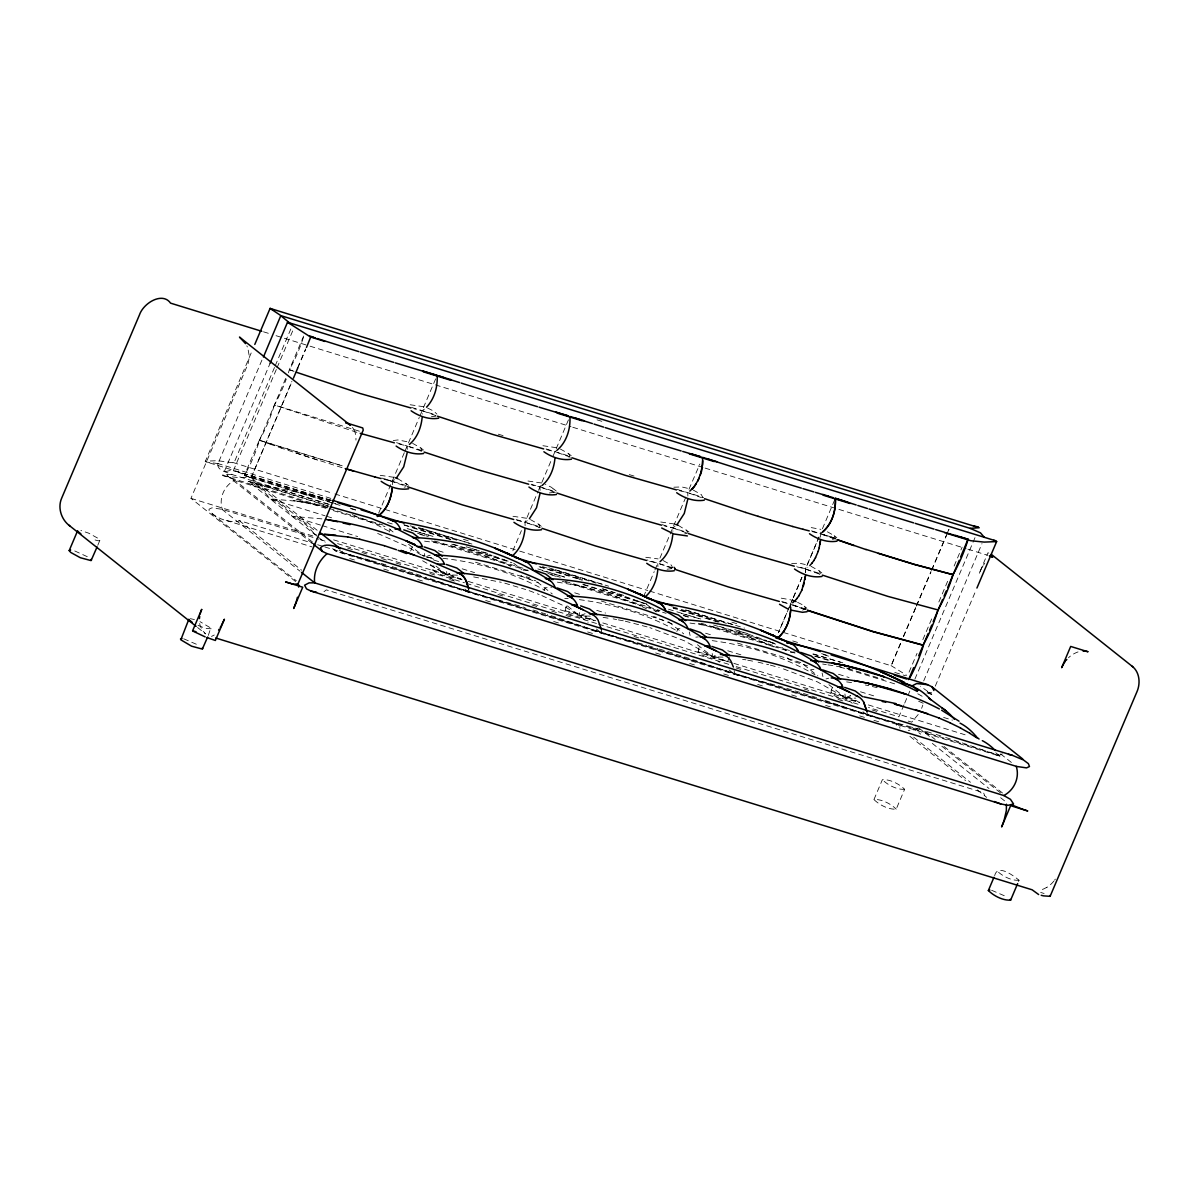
<?xml version="1.0" encoding="UTF-8"?>
<svg xmlns="http://www.w3.org/2000/svg" width="1199" height="1199" viewBox="0 0 1199 1199"><rect width="100%" height="100%" fill="white"/><g stroke="black" fill="none" stroke-linecap="round" stroke-linejoin="round"><path stroke-width="0.75" stroke-dasharray="5 3.75" d="M1002.349 753.856L999.441 755.235L342.255 552.409L342.344 551.225M324.809 546.954L896.282 723.312L896.837 725.755L900.149 728.168M261.922 360.12L217.708 464.313C217.648 470.877 227.076 472.106 231.767 474.429L330.205 504.809M921.626 708.339L922.78 705.132M97.778 545.29L99.877 540.329L98.393 538.516L88.741 533.195L80.873 530.483M331.419 500.642L205.254 461.585L251.88 351.322M295.628 581.56L190.971 498.349L248.073 363.732L249.362 356.583L247.833 348.115M327.387 507.881L222.684 475.433L270.03 363.462M274.481 367.493L233.97 462.919L217.633 460.686L205.239 461.195M275.2 365.8L291.117 328.301M276.31 369.502L231.767 474.429L222.654 475.059M277.029 367.778L293.096 329.935M332.213 502.995A1639.618 276.085 23 0 1 244.431 475.508A93.642 48.02 -72.6 0 0 259.539 440.273L285.782 378.105M288.389 372.829A93.642 47.96 -72.8 0 0 289.364 369.697L303.617 336.11M223.673 475.868L239.006 477.682L251.415 477.157L291.897 381.357M297.682 367.718L305.64 348.969M251.415 477.157L291.986 381.582M297.787 367.928L305.76 349.149M208.326 635.395L210.754 628.021L200.008 621.652M378.644 513.172L390.769 484.606M404.318 452.682L392.193 481.249L392.328 484.681M405.037 451.004L419.29 417.402M420.01 415.723L436.406 377.086M389.21 532.056L390.409 529.224M410.628 551L412.441 546.744M461.96 579.776C456.339 577.318 426.784 575.07 433.858 565.673M512.857 550.791L521.415 530.617M525.117 525.657L524.982 522.224L537.826 491.98M538.531 490.301L552.08 458.378M552.799 456.699L569.21 418.061M544.031 590.552L545.23 587.72L551.48 587.57M564.849 610.905C573.721 612.434 589.383 616.691 593.865 620.767C587.63 617.125 558.224 616.9 567.262 605.24M643.518 596.802L654.219 571.608M654.924 569.93L657.771 563.2L647.16 559.933M659.915 558.164L686.308 496.011M689.005 489.237L699.856 464.088M676.821 631.543L678.02 628.711L682.711 628.591M729.352 657.487L727.553 661.728C721.049 658.626 691.074 657.816 700.051 646.231M792.584 599.275L778.376 632.742L792.704 599.14M793.288 597.597L801.846 577.438M805.548 572.463L805.413 569.03L818.962 537.107M834.639 499.983L820.371 533.585L822.619 532.041M793.423 597.462L801.981 577.304M819.097 536.987L805.548 568.911L805.683 572.343M830.442 692.872C839.3 694.401 854.962 698.657 859.443 702.734C853.208 699.077 823.818 698.867 832.84 687.207M900.569 643.593L891.157 665.745L900.509 643.308M903.402 636.474L915.706 607.488M916.426 605.78L930.904 571.668M931.638 569.96L946.116 535.863M946.835 534.154L949.009 529.029M903.461 636.774L915.751 607.803M916.486 606.094L930.949 572.013M931.668 570.319L949.023 529.418M909.052 672.189L917.04 653.365M922.855 639.667L932.312 617.395M938.847 601.988L949.023 578.023M954.119 566.033L962.108 547.194M903.986 704.847L898.89 716.822L868.511 707.455M904.705 703.139L909.801 691.149M914.882 679.174L975.551 536.343M923.695 680.927L981.981 543.627M873.951 799.553L882.374 779.71C889.928 779.11 899.16 783.876 904.631 789.287L896.208 809.13C888.654 809.745 879.422 804.979 873.951 799.553C881.505 798.939 890.737 803.705 896.208 809.13M935.28 686.143L976.181 589.773M994.675 875.645C997.448 863.43 1013.635 875.795 1019.045 880.261L1017.651 883.573M981.441 568.701L978.924 574.051L987.946 552.799L988.83 553.099M981.981 567.712L983.075 565.793M983.63 564.894L984.739 563.2M217.708 464.313L218.173 463.623L330.939 498.424M918.209 714.484L911.705 722.158L906.069 720.434M918.014 728.003L915.661 729.816L908.228 730.371M99.877 540.329L98.393 540.854L91.634 539.04M211.144 628.786L205.569 628.426L197.131 625.024M904.631 789.287C897.077 789.901 887.845 785.135 882.374 779.71M1019.045 880.261C1011.491 880.875 1002.259 876.109 996.789 870.684M315.877 544.196L239.096 520.501L238.106 521.4C227.825 522.599 215.955 518.313 209.091 510.504L209.046 509.2L211.968 507.836L221.92 509.29L318.964 539.235M421.059 451.394L421.988 450.539L420.834 447.961L412.621 443.345M568.821 457.104L569.75 456.234L568.611 453.657L560.383 449.04M538.876 527.665L539.805 526.796L538.651 524.218L530.438 519.602M819.427 574.336L820.371 573.482L819.217 570.904L810.989 566.288M214.261 635.005L211.504 636.429M424.386 409.144L422.153 410.687L413.985 408.739M394.441 479.705L392.193 481.249L384.04 479.3M546.774 449.73L554.942 451.663L557.19 450.135M542.203 485.4L539.955 486.944L531.801 485.01M516.829 520.291L524.982 522.224L527.23 520.681M674.992 526.391L672.759 527.92L664.591 525.986M819.157 573.991L805.413 569.03L807.796 567.367M1046.862 887.305L1043.909 888.834A19.963 16.816 -51.5 0 1 1038.859 890.272M323.985 591.692L326.338 589.878L983.54 792.689L984.649 795.581M449.76 573.557L447.137 574.891L422.033 560.428M844.92 693.996L845.415 697.848L850.646 695.66L845.385 697.788L817.478 681.916L782.677 668.622M449.655 573.527L447.017 574.846L429.392 564.085M715.233 655.478L712.596 656.812L684.689 640.925L649.888 627.647M427.623 556.006L430.231 555.212M585.067 613.708L579.806 615.836L562.181 605.06L540.824 595.124M825.991 678.949L828.644 678.199M436.031 416.128L431.445 416.697M393.287 440.528L397.873 439.943L408.844 442.026M404.198 487.169L406.071 486.674M673.853 487.214L681.766 486.944L689.395 488.712M684.749 533.855L686.637 533.36M671.665 568.641L667.079 569.225M832.526 539.55L835.343 538.201L834.189 535.623L825.976 531.007M791.67 563.47L799.583 563.215L807.212 564.969M802.566 610.111L805.383 608.762L805.323 607.578L802.236 604.641L796.016 601.568M931.563 692.348L926.932 693.052M695.825 637.164L698.373 636.909M410.148 404.752L423.817 406.746M542.937 445.728L556.606 447.722M380.203 475.314L393.872 477.307M527.965 481.009L541.633 483.002M549.262 492.969L553.848 492.384L554.702 490.346L551.63 487.394L545.41 484.321M512.992 516.289L526.661 518.283M660.754 522L674.423 523.993M645.781 557.28L658.146 558.914M523.199 570.214L527.89 570.095M655.988 611.19L659.12 611.115M790.336 652.136L795.027 652.016M810.809 669.686L813.941 669.612M432.06 569.93L448.471 574.141L461.825 579.417M521.685 575.865L520.801 575.88L538.201 582.759M697.638 651.881L714.049 656.108L727.553 661.728M787.263 657.816C788.747 660.859 802.131 663.796 807.541 665.835M426.724 557.385L435.417 557.655M457.448 575.175L447.017 574.846L446.553 571.054M564.729 598.526L568.206 598.646M590.238 616.151L579.806 615.836L579.342 612.03M723.027 657.142L712.596 656.812L712.131 653.02M845.415 697.848L855.831 698.163M218.173 463.623L206.258 462.02M442.881 558.329C478.431 562.271 513.502 572.837 544.826 590.208M811.228 527.605L820.895 529.344M781.268 598.166L790.95 599.905M321.902 518.867L292.196 516.349A167.44 85.743 -72.8 0 0 270.165 498.844A167.44 85.743 -72.8 0 0 248.133 481.324A1639.618 1380.963 -51.5 0 1 329.545 504.509M327.956 507.147L293.26 500.523L328.586 506.353M303.527 501.871L270.165 498.829L325.049 515.78M424.581 541.154C454.376 544.975 483.647 553.413 510.774 566.378M557.37 582.144L581.245 586.161M473.665 576.914L501.287 582.324M579.402 599.65C613.633 604.161 647.4 614.338 677.63 631.184M690.01 623.075L701.91 624.814M603.097 617.41L608.133 618.144M712.191 640.641C748.191 645.392 783.696 656.393 815.095 674.827M822.664 664.021L826.291 664.621M827.969 664.86L834.669 665.835M742.601 659.36L745.958 659.84M846.644 681.901L855.022 683.1M190.356 618.669L194.433 619.568M656.318 617.155L653.59 616.856L674.752 624.844M701.76 624.769L714.019 627.152M613.169 618.864L616.631 619.523M618.369 619.868L623.555 620.857M836.392 666.164L841.578 667.154M747.696 660.169L754.621 661.518M865.348 685.004L868.795 685.678M315.577 496.131L303.797 493.598L330.669 499.848M313.374 495.652L259.359 484.156M679.563 490.706L687.731 492.654L687.866 496.071M812.218 531.637L820.521 533.63L820.521 537.182M399.012 444.02L407.165 445.968L407.3 449.4M797.38 566.962L805.548 568.911L796.691 566.168M384.16 479.345L392.313 481.279L392.448 484.711M649.618 561.267L657.771 563.2L657.921 566.632M782.407 602.243L790.576 604.191L790.711 607.623L790.681 604.161L806.058 609.692M581.23 586.161L605.825 592.621L640.626 605.9M713.885 627.107L726.324 630.089M846.539 668.038L850.046 668.877M625.293 621.202L648.119 627.152M872.302 686.517L879.332 688.196M758.083 662.178L768.634 664.696M330.744 500.493L237.822 471.821L230.628 470.383L224.947 471.747L228.08 476.393L312.265 543.342M183.702 638.797L199.454 645.572M991.618 890.272L1007.37 897.047M526.211 576.824L529.538 577.723M726.174 630.045L738.614 633.597M504.809 583.164L525.717 589.533M770.387 665.115L779.17 667.633M356.867 432.344L274.376 404.977A93.642 47.96 -72.8 0 1 259.404 440.273L270.075 444.11M342.015 467.655L293.036 452.098M597.057 419.845L602.438 421.508M263.525 331.823L268.891 333.472M276.04 335.69L308.218 345.612M310.001 346.166L571.024 426.724M572.807 427.264L703.318 467.55M705.102 468.105L966.124 548.647M967.908 549.202L987.571 555.272M303.362 337.548A93.642 47.96 -72.8 0 1 289.364 369.712L292.901 370.791M411.527 407.405L436.316 415.049M498.274 434.173L505.364 436.361M546.085 448.936L570.874 456.579M629.295 474.609L636.384 476.797M677.105 489.372L703.663 497.57M811.528 530.842L836.258 538.516L820.386 533.75L835.733 539.28M359.37 431.205L274.376 404.977A93.642 47.96 -72.8 0 0 286.276 379.004M396.554 442.686L407.165 445.968M408.934 446.508L423.112 450.884M531.112 484.216L555.901 491.86M662.133 524.652L686.922 532.296M805.413 569.03L821.33 573.946M259.404 440.258L342.614 465.946L259.269 440.258L244.311 475.508L329.365 501.752M406.356 485.61L381.567 477.966L405.951 486.209M516.14 519.497L540.929 527.14M659.555 563.755L673.718 568.116M781.718 601.448L790.576 604.191M806.387 609.227L790.441 604.311L805.788 609.841M232.966 462.499L333.112 493.403M334.896 493.958L517.923 550.551M519.707 551.105L647.835 590.537M649.633 591.077L891.157 665.745M463.399 539.295L470.563 541.513M731.885 622.161L737.265 623.825M792.749 640.94L799.913 643.159M894.784 672.429L905.515 675.741M422.618 528.789L472.691 544.241M554.942 569.615L608.582 586.176M685.468 609.901L744.474 628.111M418.316 527.515L471.926 544.061M548.767 567.771L602.378 584.318M686.368 610.246L734.612 625.129M251.385 476.782L329.965 501.032M410.328 525.836L460.341 541.259M542.488 566.617L596.068 583.149M672.849 606.844L726.429 623.375M331.149 502.306L336.454 503.94M350.633 508.316L355.953 509.965M403.778 524.712L451.588 539.475M540.105 566.797L582.609 579.911M672.909 607.773L718.935 621.981M821.585 653.635L828.674 655.823M387.487 522.494L392.867 524.143M407.18 528.564L432.239 536.298M466.246 546.789L487.723 553.428M537.841 568.896L564.699 577.169M602.288 588.784L623.765 595.408M668.517 609.212L700.741 619.164M734.747 629.655L750.859 634.631M813.507 653.965L840.349 662.253M237.822 471.821L251.865 478.371L254.997 483.032L328.211 505.633M417.507 533.18L428.223 536.493M453.222 544.211L508.586 561.297M547.868 573.422L560.368 577.274M583.583 584.438L647.88 604.281M683.595 615.297L690.744 617.515M719.31 626.328L774.674 643.413M815.755 656.093L831.821 661.054M327.807 505.903L248.133 481.324L316.866 536.028M419.875 534.319L426.964 536.508M451.738 544.151L511.943 562.736M550.911 574.756L557.985 576.944M582.774 584.587L644.747 603.711M683.535 615.687L688.855 617.335M713.645 624.979L775.603 644.103M814.511 656.108L830.427 661.024M329.185 508.421L382.826 524.982M434.682 540.989L524.083 568.581M565.209 581.275L659.975 610.516M701.1 623.21L790.516 650.802M847.723 668.457L883.498 679.488M928.191 693.292L931.773 694.401L920.487 686.233M325.993 508.361L234.704 480.185L228.08 476.393M333.157 510.564L385.074 526.586M431.61 540.944L530.048 571.338M562.271 581.275L666.089 613.318M698.313 623.255L794.967 653.095M839.72 666.899L897.002 684.569M326.817 516.319L333.907 518.508M438.369 550.746L445.443 552.934M475.538 562.226L535.743 580.796M574.696 592.816L581.785 595.004M601.254 601.014L663.227 620.138M705.567 633.207L712.806 635.44M737.445 643.039L801.322 662.762L817.868 675.951M838.476 674.273L849.072 677.54M320.523 525.087L292.196 516.349A167.44 85.743 -72.8 0 1 314.213 533.87M322.291 525.642L357.707 536.567M433.828 560.068L439.149 561.702M462.17 568.806L474.564 572.627M596.727 610.336L605.585 613.064M727.748 650.772L741.911 655.134M860.507 691.778L876.409 696.694M943.583 717.422L952.411 720.149M333.622 539.865L461.18 579.222M468.254 581.41L595.738 620.752M602.827 622.94L732.064 662.822M733.848 663.362L859.578 702.224M868.391 704.937L967.368 735.482M190.971 498.349L314.318 536.418M337.563 543.597L464.493 582.759M466.276 583.313L596.772 623.585M598.571 624.139L729.067 664.411M736.216 666.629L861.362 705.237M320.208 539.61L327.357 541.828M347.605 548.078L354.769 550.296M361.918 552.499L369.082 554.702M381.612 558.569L388.776 560.787M395.925 562.99L403.089 565.209M429.946 573.497L437.095 575.7M449.625 579.567L456.789 581.77M497.96 594.479L505.124 596.697M531.966 604.97L539.13 607.189M551.66 611.055L558.824 613.259M565.973 615.477L573.137 617.68M634.001 636.459L641.15 638.677M736.021 667.948L743.185 670.166M804.049 688.945L811.198 691.149M838.056 699.437L845.205 701.64M872.063 709.928L879.227 712.146M317.66 544.751L323.026 546.399M226.206 520.426L312.1 546.924M349.673 558.524L356.837 560.727M383.68 569.015L390.829 571.219M417.672 579.507L424.836 581.71M485.67 600.489L492.834 602.707M553.668 621.472L560.817 623.69M587.66 631.963L594.824 634.181M655.658 652.945L662.822 655.164M689.665 663.452L696.814 665.655M723.656 673.943L730.82 676.146M757.648 684.434L764.812 686.637M791.655 694.925L798.804 697.129M825.646 705.417L832.81 707.62M859.653 715.908L866.802 718.111M873.966 720.329L881.115 722.532M1040.672 892.431L1044.104 893.495M422.528 555.377L425.135 556.216M317.66 460.131L281.21 448.066M738.464 633.552L750.679 637.613M221.92 509.29L300.02 571.204M426.439 556.621L428.987 557.49M74.758 550.955L88.201 557.1M835.598 539.07L820.221 533.54M698.118 496.431L701.49 497.615M570.319 457.194L554.942 451.663M435.911 415.648L422.153 410.687L422.288 414.12M686.517 532.896L672.759 527.92L672.894 531.352M555.332 492.474L539.955 486.944L540.105 490.376M420.939 450.929L408.934 446.598M671.545 568.176L659.54 563.845M540.359 527.755L524.982 522.224M269.94 444.095L281.345 448.066M689.335 493.239L698.268 496.476M289.349 369.697L296.378 372.26M430.261 557.925L433.723 559.184M750.544 637.568L762.354 642.064M352.311 514.656L375.032 523.933L390.005 531.712M529.164 590.672L539.16 594.494M377.67 533.45L407.36 546.564L423.607 556.426M918.614 701.25L923.35 703.318M762.204 642.02L773.415 646.875M693.172 490.031L701.4 494.632L702.554 497.225M427.593 408.065L433.813 411.137L436.886 414.09M678.199 525.312L689.05 532.011M663.227 560.592L671.455 565.194L672.594 567.771M397.648 478.626L408.499 485.325M642.094 606.634L646.501 608.822M891.037 665.58L906.744 675.367M931.773 694.401L925.014 690.324M917.79 693.786L924.114 697.398M834.189 535.623L836.827 537.707M819.217 570.904L821.855 572.987M1000.625 753.916L1013.665 764.273M995.784 752.792L1000.176 756.269L336.125 551.345L332.003 548.063M804.244 606.184L806.867 608.268M924.894 731.3L935.145 739.453M943.943 746.437L1002.514 793.019M918.689 727.838L930.274 737.055M941.859 746.273L1001.255 793.498M568.611 453.657L571.234 455.755M911.974 727.223L920.697 734.163M932.327 743.41L989.01 788.492M1000.64 797.725L1005.002 801.202A8.693 1.469 23 0 0 1006.096 801.966M896.282 723.312L902.098 727.943M913.728 737.19L970.456 782.288M909.906 736.321L965.555 780.564M977.26 789.886L986.657 797.35M781.883 647.385L787.413 651.761M828.869 684.659L852.264 703.273M862.95 711.786L867.417 715.308A1639.618 1381.203 -51.5 0 1 888.204 720.659M553.638 488.937L556.261 491.035M646.366 604.221L656.153 611.925M668.532 621.771L683.685 633.821M697.443 644.762L719.475 662.283M729.112 669.941L734.627 674.333A1593.306 1341.951 -51.5 0 1 768.289 683.16M538.651 524.218L541.289 526.316M420.834 447.961L423.472 450.045M513.712 563.275L521.985 569.855M537.122 581.89L552.259 593.94M567.412 605.975L588.065 622.401M596.323 628.965L601.838 633.342A1593.306 1341.951 -51.5 0 1 646.696 645.332M389.18 528.864L394.696 533.24M408.454 544.196L423.607 556.231M436.001 566.093L453.911 580.331M464.912 589.084L469.049 592.366A1593.306 1341.951 -51.5 0 1 525.087 607.623M251.865 478.371L317.135 530.273M254.997 483.032L316.071 531.592M339.332 550.101L342.255 552.409M318.245 537.122L325.124 542.592M312.429 541.978L234.704 480.185C224.333 485.55 218.578 498.17 222.31 509.41M239.096 520.501L301.623 570.214M212.163 513.861L296.348 580.796M197.58 627.497L205.614 633.896L202.391 630.509L200.278 626.028A24.894 20.968 -51.5 0 1 199.424 620.797M686.428 529.913L687.567 532.506M405.862 483.242L406.941 484.636M246.814 345.822L247.354 346.961M353.99 429.841L355.114 432.644A24.894 20.968 -51.5 0 1 355.938 440.123M822.109 672.969L822.919 676.536M689.305 631.993L690.099 635.5M866.952 711.517L867.417 715.308A1593.306 1341.951 -51.5 0 0 823.953 700.036M734.163 670.541L734.627 674.333A1593.306 1341.951 -51.5 0 0 692.722 659.57M601.373 629.55L601.838 633.342A1593.306 1341.951 -51.5 0 0 547.314 614.487M469.049 592.366L468.584 588.574L469.049 592.366A1639.618 1381.203 -51.5 0 0 425.54 577.124M424.521 553.533L424.821 556.066M1078.051 651.941A19.424 16.366 -51.5 0 0 1076.043 652.706L1073.075 654.204A24.894 20.968 -51.5 0 0 1068.474 657.771M352.431 427.399A19.424 16.366 -51.5 0 1 353.96 429.871M1055.33 879.122A24.894 20.968 -51.5 0 1 1054.625 880.111M1053.891 881.07A24.894 20.968 -51.5 0 1 1046.892 887.35M828.494 656.138A1639.618 276.085 23 0 1 820.506 653.635M355.668 510.085A1639.618 276.085 23 0 1 349.449 508.211M340.066 505.378A1639.618 276.085 23 0 1 333.787 503.475M717.991 622.101A1593.306 268.456 23 0 1 673.313 608.193M582.025 580.151A1593.306 268.456 23 0 1 578.862 579.162M577.274 578.682A1593.306 268.456 23 0 1 538.921 566.707M450.824 539.655A1593.306 268.456 23 0 1 402.924 524.712M369.892 560.233A1639.618 1381.203 -51.5 0 0 336.23 551.375A167.44 85.354 -72.8 0 0 334.656 549.352M371.495 560.682A1639.618 1381.203 -51.5 0 1 379.498 562.945M381.087 563.41A1639.618 1381.203 -51.5 0 1 389.076 565.733M392.268 566.692A1639.618 1381.203 -51.5 0 1 412.921 573.047M416.083 574.051A1639.618 1381.203 -51.5 0 1 423.966 576.614M533.045 610.021A1593.306 1341.951 -51.5 0 1 545.74 613.978M889.808 721.079A1639.618 1381.203 -51.5 0 1 923.395 730.596M926.572 731.555A1639.618 1381.203 -51.5 0 1 932.942 733.488M936.119 734.462A1639.618 1381.203 -51.5 0 1 942.459 736.456M945.621 737.46A1639.618 1381.203 -51.5 0 1 1000.161 756.284A167.44 85.354 -72.8 0 0 998.602 754.261M314.318 533.885A167.44 85.354 -72.8 0 1 316.371 534.769M812.787 654.054A1639.618 1381.203 -51.5 0 1 846.299 663.886M769.893 683.595A1593.306 1341.951 -51.5 0 1 820.79 699.002M648.299 645.796A1593.306 1341.951 -51.5 0 1 657.876 648.614M659.465 649.079A1593.306 1341.951 -51.5 0 1 691.149 659.06M681.632 613.483A1593.306 1341.951 -51.5 0 1 700.801 618.999M738.824 630.959A1593.306 1341.951 -51.5 0 1 746.662 633.612M748.221 634.136A1593.306 1341.951 -51.5 0 1 766.85 640.701M768.394 641.255A1593.306 1341.951 -51.5 0 1 774.539 643.503M542.577 570.784A1593.306 1341.951 -51.5 0 1 564.984 577.124M603.037 588.994A1593.306 1341.951 -51.5 0 1 614.023 592.681M617.14 593.745A1593.306 1341.951 -51.5 0 1 623.375 595.903M624.934 596.458A1593.306 1341.951 -51.5 0 1 635.77 600.324M637.298 600.879A1593.306 1341.951 -51.5 0 1 644.972 603.711M411.392 530.243A1593.306 1341.951 -51.5 0 1 433.768 536.612M471.821 548.528A1593.306 1341.951 -51.5 0 1 478.086 550.626M481.219 551.69A1593.306 1341.951 -51.5 0 1 492.13 555.467M493.688 556.021A1593.306 1341.951 -51.5 0 1 507.582 561.027"/><path stroke-width="1.5" d="M702.689 460.746L701.52 471.432L697.608 481.309M790.546 611.145C789.556 621.112 785.705 631.363 777.836 637.928C786.484 630.524 790.711 618.819 790.711 607.623M933.916 690.534L932.013 686.847L927.606 684.689L831.117 654.909M392.178 488.203C391.219 499.009 386.663 510.459 377.22 516.529C386.707 510.459 390.949 498.964 392.283 488.233M407.15 452.922L403.718 466.816L396.599 477.772M422.123 417.642C421.134 427.608 417.282 437.86 409.414 444.424M524.967 529.179C523.978 539.145 520.111 549.412 512.258 555.961M539.94 493.898L536.508 507.791L529.388 518.747M554.912 458.618C553.923 468.599 550.071 478.851 542.203 485.4M657.756 570.154C656.767 580.136 652.915 590.388 645.047 596.952M672.729 534.874C671.74 544.856 667.888 555.107 660.02 561.672M687.701 499.608L684.269 513.487L677.165 524.458M804.949 579.552L805.398 575.985M805.518 575.865L801.966 589.878M819.187 547.808L820.371 540.704M820.056 544.136L820.506 540.584M1041.197 895.278A30.23 5.096 23 0 0 1043.52 895.863L1050.114 896.327L1136.892 691.898C1140.624 683.49 1139.784 672.069 1132.051 666.194M296.543 600.549L296.198 601.673A39.867 20.413 -72.8 0 1 293.68 608.463L302.718 587.21L285.602 581.92A31.699 5.336 23 0 0 290.608 583.328C294.639 586.071 299.675 581.11 298.656 587.075M1050.114 896.327L1049.904 895.713A8.693 1.469 23 0 0 1049.725 895.518M297.442 597.237L296.872 599.425M700.366 474.834L702.689 464.328L702.554 457.329L716.717 461.69M803.21 586.551L804.214 583.089M818.198 551.27L819.322 547.688M818.317 551.15L815.44 557.745M97.074 546.939L91.079 560.607L80.333 557.73L70.681 552.409L69.197 550.581L77.62 530.752M254.787 344.443L270.09 308.398L979.208 527.74L970.111 528.354L280.971 315.682L270.09 308.398L272.188 309.582M263.45 356.972L280.776 315.712L289.678 323.011M270.03 363.462L287.52 322.246L995.605 540.779L996.639 541.588L976.915 588.05M207.622 637.059L202.331 649.079L191.585 646.186L180.824 639.816L188.872 619.209M293.44 378.165L297.787 367.928M306.479 347.44L310.706 337.039L324.989 341.46M205.149 636.879L193.713 631.483A8.693 1.469 23 0 1 192.634 630.719L201.657 609.452M297.952 583.973L363.222 430.126L362.772 427.968L345.657 422.677A19.424 16.366 -51.5 0 1 349.778 424.761M908.587 679.593L913.653 667.663M918.719 655.733L928.116 633.582M929.57 630.179L931.728 625.069M933.182 621.652L942.579 599.5M944.033 596.098L946.206 590.987M947.645 587.57L959.215 560.308M960.669 556.906L967.998 539.235L955.618 535.413M1017.651 883.573L1010.637 900.104C1003.068 900.719 993.836 895.953 988.366 890.527L993.971 877.293M699.257 478.221L694.176 486.884L689.83 491.065M802.086 589.758L798.774 595.933M221.335 625.563L224.408 619.224L215.37 640.476L206.992 637.583M220.241 627.482L220.796 626.537M813.746 560.652L815.575 557.61M218.578 630.074L219.132 629.25M695.915 484.216L691.988 489.132M811.858 563.275L813.866 560.518M796.885 598.556L798.894 595.798M901.468 682.546L912.184 685.843L916.65 683.535L927.606 684.689M69.197 550.581L70.681 550.056M180.45 639.052L181.933 638.512M988.366 890.527L989.849 890.003M426.544 407.21C434.473 398.802 437.875 386.782 437.125 375.407L422.962 371.031M809.82 565.568L811.993 563.14M794.847 600.849L797.02 598.421M327.087 553.638L322.411 551.42L320.508 547.718C324.359 543.627 331.104 545.365 335.93 546.564L1012.316 755.31L1023.541 760.016L1028.367 763.643L1029.476 766.521L1026.569 767.885L1016.602 766.446L327.087 553.638C318.829 560.802 313.209 571.743 314.678 582.864L1003.818 795.536L1010.457 799.328L1013.575 803.989L1007.909 805.338L1000.7 803.9L310.916 591.032L306.509 588.874L304.606 585.187L309.072 582.864L314.678 582.864L301.489 572.373M557.175 450.12C566.767 441.981 570.679 428.642 569.915 416.383M822.619 532.041C832.181 523.873 836.123 510.564 835.343 498.304L847.708 502.126M792.689 602.782L794.967 600.714M822.484 532.011C832.076 523.873 836.063 510.564 835.328 498.304A1639.618 276.085 23 0 0 844.95 501.377M1003.818 795.536C1014.189 790.171 1019.944 777.551 1016.227 766.311M996.639 541.588L984.229 542.098L970.815 540.734L944.677 532.701M438.669 418.211C429.137 419.875 418.886 416.248 411.107 410.792M423.682 453.492C414.165 455.155 403.913 451.528 396.135 446.073M408.709 488.772C399.192 490.436 388.941 486.809 381.162 481.339M571.458 459.202C561.926 460.851 551.675 457.224 543.896 451.768M556.471 494.483C546.954 496.131 536.702 492.504 528.924 487.049M541.498 529.748C531.981 531.412 521.73 527.785 513.951 522.329M704.248 500.178C694.731 501.841 684.464 498.214 676.686 492.744M674.288 570.739C664.771 572.388 654.519 568.776 646.741 563.305M837.037 541.154C827.52 542.817 817.268 539.19 809.49 533.735M822.064 576.434C812.532 578.098 802.281 574.471 794.502 569.015M807.092 611.715L802.506 612.299L791.535 610.216M991.393 556.936L992.937 556.921L989.37 555.826M687.387 535.953L673.718 533.96L661.713 528.025M395.085 529.119L399.777 528.999M417.117 546.639L421.808 546.519M437.59 564.189L443.84 564.04M571.938 605.135L576.629 605.015M704.742 646.111L709.418 645.991M837.531 687.087L842.208 686.982M319.444 534.035L347.695 536.927M412.501 537.482C461.09 539.34 509.845 553.893 550.446 580.886M434.533 555.002C483.122 556.861 531.876 571.413 572.478 598.406M545.29 578.473C593.88 580.331 642.649 594.869 683.235 621.861M567.322 595.978C615.911 597.851 664.666 612.389 705.267 639.382M679.833 619.508C727.808 621.696 775.933 636.144 816.024 662.837M700.111 636.969C748.701 638.827 797.47 653.365 838.056 680.358M810.764 660.574C847.858 663.572 884.322 674.318 917.325 691.433M831.192 677.945C868.825 680.792 905.874 691.583 939.357 708.954M324.659 534.199L335.84 535.204M456.624 572.642C504.165 576.869 550.311 592.306 592.366 614.562M589.413 613.618C636.954 617.845 683.1 633.282 725.17 655.538M720.404 654.429C768.574 658.461 815.365 673.973 857.959 696.529M786.964 642.814L789.407 643.099M786.904 642.799C827.52 650.952 867.282 664.111 904.421 682.546L880.77 671.68L902.188 681.392M328.256 519.826C358.186 524.248 387.652 532.416 415.289 544.781L406.026 540.824L437.545 556.066M973.588 526.046L978.189 526.916M316.551 592.246L310.916 591.032M863.85 696.874L895.953 703.588M325.558 519.377L337.683 521.715M347.59 536.897L359.82 539.265M882.284 701.505L885.746 702.164M856.91 681.107L854.198 680.582L869.17 683.535M330.339 506.712L370.266 518.013L395.31 528.1L415.528 538.546M993.701 540.329L995.605 540.779M968.103 539.31A93.642 48.02 -72.6 0 1 953.01 574.561A93.642 47.96 -72.8 0 1 937.978 609.946L887.77 596.353L822.379 575.13M342.959 522.974L349.988 524.667M359.715 539.235L384.414 545.71M901.363 705.701L894.334 704.023L927.606 713.63M1008.509 754.366L1012.316 755.31M410.897 407.96L359.79 393.407L296.378 372.26M543.687 448.936L492.579 434.383L437.515 416.218M676.491 489.911L625.368 475.359L571.923 457.763M802.94 529.269L809.265 530.902M394.381 442.836L360.195 433.319M528.714 484.216L477.607 469.663L424.146 452.068M661.503 525.192L610.396 510.639L556.95 493.044M794.293 566.183L743.185 551.63L688.121 533.465M374.762 476.932L381.072 478.551M513.742 519.497L462.619 504.944L407.57 486.779M646.531 560.473L595.423 545.92L541.963 528.324M779.32 601.448L728.213 586.896L674.767 569.3M332.333 500.283L361.783 509.065L393.497 521.025M792.719 526.496L803.09 529.314M374.882 476.962L345.222 468.599L353.645 471.072M535.039 570.409L545.62 574.006L552.964 579.702M667.828 611.4L678.409 614.997L685.753 620.692M424.281 546.954L434.847 550.551L442.206 556.246M800.617 652.376L811.198 655.973L818.677 662.013M557.07 587.93L567.637 591.527L573.632 596.143M689.86 628.905L700.441 632.502L706.421 637.119M446.298 564.459L456.879 568.056L464.238 573.751M822.649 669.896L833.23 673.493L840.574 679.189M711.891 646.426L722.472 650.023L729.816 655.718M844.681 687.417L855.262 690.999L862.606 696.709M869.155 671.83L844.366 665.385L884.143 676.776L881.34 675.846M891.172 689.335L866.397 682.905L906.174 694.296L903.372 693.352M792.869 526.541L770.073 519.961M403.763 529.853L412.816 533.03L418.811 537.647M580.616 605.855L589.668 609.047L597.027 614.742M758.008 516.304L770.223 520.006M1038.649 894.544L1032.129 889.793L215.745 638.003M309.642 336.065L313.179 337.159M438.894 375.946L451.289 379.768M555.751 412.021L568.146 415.843A1593.306 268.456 23 0 1 559.184 413.205M575.235 418.031L584.093 420.759M692.093 454.091L700.935 456.819A1593.306 268.456 23 0 1 682.726 451.423M822.949 494.483L828.269 496.116M423.217 371.765L450 380.038M557.16 413.1L582.159 420.819M689.305 453.881L714.304 461.6M823.248 495.217L850.031 503.49M261.742 331.269L170.558 303.137C162.524 291.597 143.52 302.837 139.429 314.977L61.674 498.155C57.402 507.866 61.419 519.796 69.812 525.926M1087.808 651.716L1070.692 646.441L1061.67 667.693A24.894 20.968 -51.5 0 1 1063.948 663.407M337.893 502.696L350.408 506.563M361.124 509.875L404.018 523.109M514.806 557.295L536.253 563.92M647.055 598.106L672.069 605.825M775.708 637.823L820.386 651.597M894.304 675.187L906.804 679.054M192.634 630.719L196.051 631.768M878.357 553.398L914.357 564.489L952.95 574.666L914.342 564.339L866.023 549.427M745.718 512.453L758.158 516.349M745.868 512.498L704.562 498.694M866.113 549.607L837.202 539.64M915.377 709.628L939.267 718.081M384.294 545.68L396.479 549.727M1000.7 803.9L994.196 801.517M853.973 545.575L837.352 539.85M414.599 555.137L400.871 550.446L425.765 559.199L459.652 573.602M970.111 528.354L980.452 532.836L984.394 537.407M675.681 524.428L678.199 525.312M792.239 600.249L796.016 601.568M395.13 477.742L397.648 478.626M807.661 610.261L873.172 631.543L923.47 645.182A93.642 48.02 -72.6 0 1 909.891 677.72M807.392 610.411L872.797 631.633L923.005 645.227A93.642 47.96 -72.8 0 0 937.993 609.946M398.143 550.356L406.476 553.548M335.93 546.564L340.336 548.722L320.028 532.566M939.072 718.081L950.342 722.907M787.758 608.897L779.53 604.281M897.556 679.653L912.259 686.487M1011.581 804.844L1022.192 809.115A31.699 5.336 23 0 0 1027.753 810.959L1010.637 805.683L1001.615 826.935A39.867 20.413 -72.8 0 0 1004.133 820.146L1006.351 810.599L1006.426 804.214M848.862 691.838L839.06 687.237L846.764 690.864M716.073 650.862L706.271 646.261L713.975 649.888M583.284 609.871L573.482 605.27L581.185 608.897M791.715 643.923L760.571 630.179L784.131 640.416L771.377 634.601L773.85 635.68C736.516 619.254 696.799 608.762 656.617 602.123A41.216 21.102 -72.8 0 1 664.636 608.493L666.194 611.31M659.09 602.992L627.946 589.249L651.492 599.485L638.737 593.67L641.225 594.749C603.876 578.323 564.159 567.831 523.978 561.192A41.216 21.102 -72.8 0 1 531.996 567.562L533.39 570.334M526.286 562.016L495.142 548.258L518.702 558.494L505.948 552.694L508.421 553.758C471.072 537.332 431.37 526.841 391.189 520.201A41.216 21.102 -72.8 0 1 399.207 526.586L400.601 529.344M950.118 722.892L960.639 728.018M310.826 337.204L287.52 322.246L289.618 323.445M960.399 728.003L969.991 733.338M941.635 710.228L959.02 721.184M969.736 733.308L976.885 737.88M928.85 698.133L945.726 710.632M991.303 554.358L1132.77 666.764M80.873 533.81L77.995 531.517M192.14 622.266L189.247 619.973M932.013 686.847L1022.822 759.042M912.184 685.843L917.999 690.474M974.712 735.572L979.088 739.034M350.498 425.36L239.485 337.084L245.555 343.633M313.703 544.496L322.411 551.42M68.808 525.117L196.111 626.343M674.078 567.292L675.157 568.701M855.666 695.69A41.216 21.012 -72.8 0 1 863.655 702.059L866.952 711.517M841.638 684.554L843.062 687.372M819.606 667.034L821.03 669.866M789.347 643.084A41.216 21.012 -72.8 0 1 797.32 649.453L798.819 652.241M710.243 646.351L708.849 643.578A41.216 21.102 -72.8 0 0 703.139 638.033M688.211 628.831L686.817 626.058A41.216 21.102 -72.8 0 0 678.799 619.688M577.453 605.36L576.045 602.587A41.216 21.102 -72.8 0 0 568.041 596.218M555.422 587.855L554.028 585.082A41.216 21.102 -72.8 0 0 546.01 578.697M444.649 564.384L443.255 561.612A41.216 21.102 -72.8 0 0 435.237 555.242M422.633 546.864L421.224 544.091A41.216 21.102 -72.8 0 0 413.22 537.722M863.64 702.044L866.907 711.487M797.32 649.438L798.714 652.211M1010.247 899.34L1010.637 900.104M202.331 647.865L202.721 648.629M91.079 559.393L91.469 560.173M733.368 667.034L730.88 661.084A41.216 21.102 -72.8 0 0 722.862 654.714M601.373 629.55L598.076 620.108A41.216 21.102 -72.8 0 0 590.058 613.738M1083.072 651.072A19.424 16.366 -51.5 0 1 1087.838 651.671M199.469 618.564A24.894 20.968 -51.5 0 1 199.708 616.286M200.173 613.993A24.894 20.968 -51.5 0 1 201.732 609.482M1064.607 662.388A24.894 20.968 -51.5 0 1 1065.312 661.398M1066.046 660.439A24.894 20.968 -51.5 0 1 1066.825 659.51M437.11 375.407A1639.618 276.265 23 0 1 426.379 372.215M424.836 371.75A1639.618 276.265 23 0 1 395.265 362.847M393.692 362.368A1639.618 276.265 23 0 1 360.419 352.131M358.831 351.637A1639.618 276.265 23 0 1 317.18 338.523M315.562 338.013A1639.618 276.265 23 0 1 310.751 336.484M557.64 412.741A1593.306 268.456 23 0 1 539.04 407.165M537.482 406.686A1593.306 268.456 23 0 1 461.21 383.08M459.607 382.571A1593.306 268.456 23 0 1 449.97 379.513M443.555 377.46A1593.306 268.456 23 0 1 438.729 375.916M968.088 539.31A1639.618 276.085 23 0 1 959.155 536.642M957.357 536.118A1639.618 276.085 23 0 1 946.536 532.881M944.992 532.416A1639.618 276.085 23 0 1 935.64 529.583M934.081 529.119A1639.618 276.085 23 0 1 915.212 523.364M913.638 522.884A1639.618 276.085 23 0 1 869.02 509.005M867.432 508.511A1639.618 276.085 23 0 1 857.795 505.468M856.191 504.959A1639.618 276.085 23 0 1 846.554 501.886M833.56 497.765A1593.306 268.456 23 0 1 826.411 495.652M824.627 495.112A1593.306 268.456 23 0 1 815.365 492.354M813.806 491.89A1593.306 268.456 23 0 1 802.91 488.607M801.352 488.128A1593.306 268.456 23 0 1 713.795 460.911M712.191 460.401A1593.306 268.456 23 0 1 707.38 458.857M681.167 450.959A1593.306 268.456 23 0 1 605.24 427.608M603.637 427.114A1593.306 268.456 23 0 1 594.015 424.071M592.411 423.562A1593.306 268.456 23 0 1 582.774 420.489M581.155 419.98A1593.306 268.456 23 0 1 571.518 416.892M982.326 740.667A167.44 85.354 -72.8 0 1 995.305 750.529M911.929 686.188A167.44 85.354 -72.8 0 1 930.649 699.736M813.926 661.548A41.216 21.102 -72.8 0 1 819.636 667.094M941.949 707.905A167.44 85.743 -72.8 0 1 954.359 719.22M656.782 602.168A41.216 21.102 -72.8 0 1 664.786 608.537M833.65 678.229A41.216 21.102 -72.8 0 1 841.653 684.614M960.039 723.117A167.44 85.743 -72.8 0 1 976.391 736.741M834.879 663.587L832.166 663.077L847.138 666.015L834.879 663.587M466.681 581.905L465.287 579.132A41.216 21.012 -72.8 0 0 457.359 572.777A41.216 21.102 -72.8 0 1 465.287 579.132L468.584 588.574L466.681 581.905"/></g></svg>
